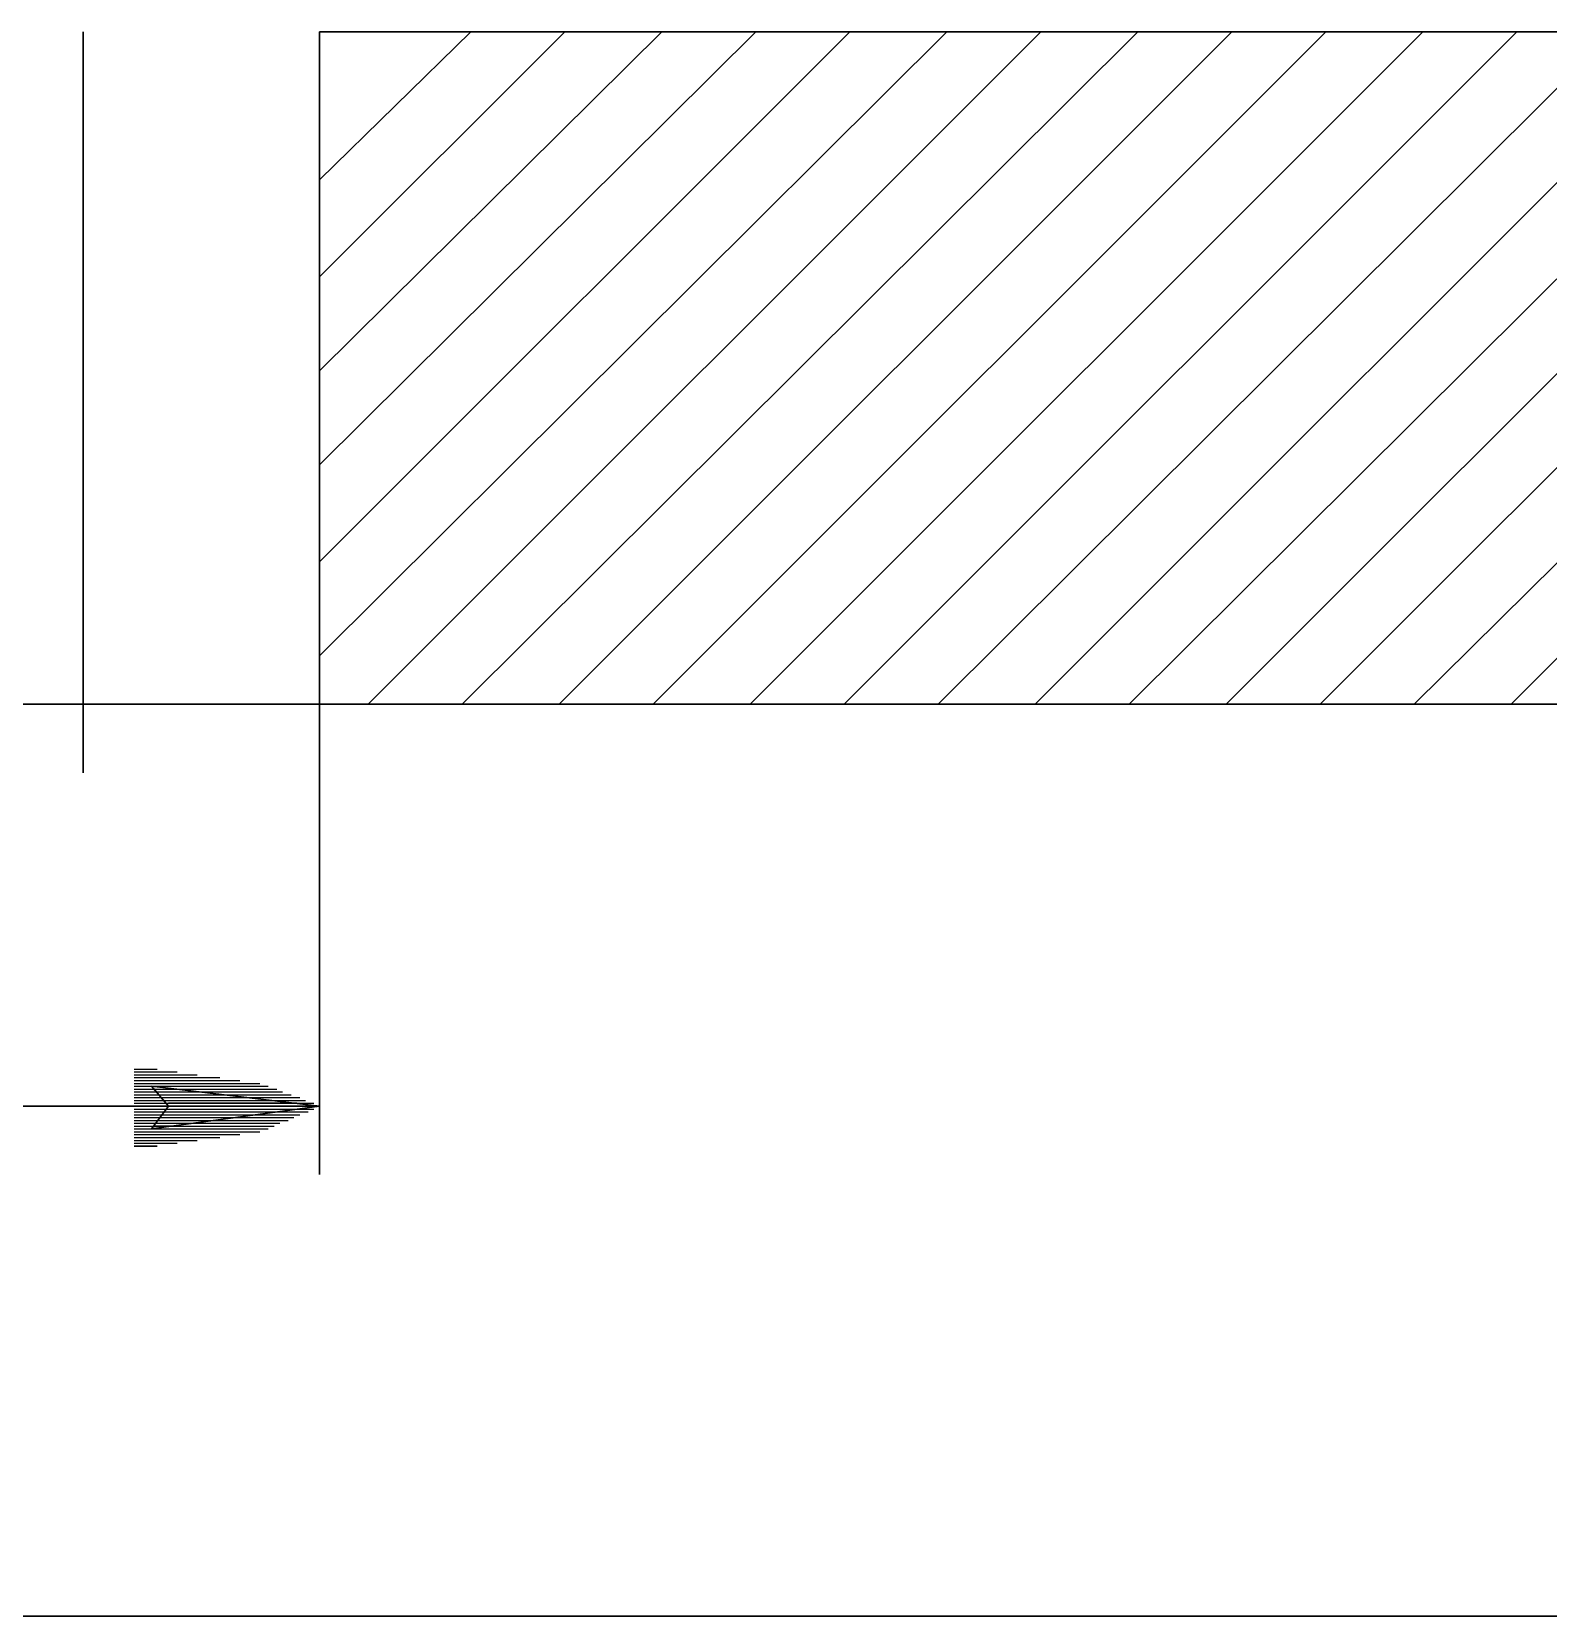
# Model space of a CAD drawing. Extents: x 1 to 210, y 1 to 298.
# Drawn here: x 115.06 to 160.1, y 128.69 to 175.77 of the extents above; entities that cross this region are included whole.
import ezdxf

# ---------------------------------------------------------------- set-up
doc = ezdxf.new("R2010")
doc.units = 0

msp = doc.modelspace()

# ---------------------------------------------------------------- linework, layer by layer
at = {"layer": 'P01889'}
msp.add_lwpolyline([(123.613331, 155.786658), (123.613331, 175.767997), (123.613331, 155.786658)], dxfattribs=at)
at = {"layer": 'P01890'}
msp.add_lwpolyline([(164.591999, 155.786658), (123.613331, 155.786658), (164.591999, 155.786658)], dxfattribs=at)
at = {"layer": 'P01901'}
msp.add_lwpolyline([(164.591999, 175.767997), (123.613331, 175.767997), (164.591999, 175.767997)], dxfattribs=at)
at = {"layer": 'P01907'}
msp.add_lwpolyline([(116.585993, 155.786658), (109.474003, 155.786658), (116.585993, 155.786658)], dxfattribs=at)
at = {"layer": 'P01908'}
msp.add_lwpolyline([(123.613331, 155.786658), (116.585993, 155.786658), (123.613331, 155.786658)], dxfattribs=at)
at = {"layer": 'P01909'}
msp.add_lwpolyline([(116.585993, 155.786658), (116.585993, 175.767997), (116.585993, 155.786658)], dxfattribs=at)
at = {"layer": 'P01923'}
msp.add_lwpolyline([(159.004, 155.786658), (164.591999, 161.374657), (159.004, 155.786658)], dxfattribs=at)
at = {"layer": 'P01926'}
msp.add_lwpolyline([(156.125332, 155.786658), (164.591999, 164.168661), (156.125332, 155.786658)], dxfattribs=at)
at = {"layer": 'P01927'}
msp.add_lwpolyline([(153.331328, 155.786658), (164.591999, 167.047329), (153.331328, 155.786658)], dxfattribs=at)
at = {"layer": 'P01930'}
msp.add_lwpolyline([(150.537334, 155.786658), (164.591999, 169.841323), (150.537334, 155.786658)], dxfattribs=at)
at = {"layer": 'P01931'}
msp.add_lwpolyline([(147.658666, 155.786658), (164.591999, 172.635328), (147.658666, 155.786658)], dxfattribs=at)
at = {"layer": 'P01932'}
msp.add_lwpolyline([(144.864661, 155.786658), (164.591999, 175.513996), (144.864661, 155.786658)], dxfattribs=at)
at = {"layer": 'P01933'}
msp.add_lwpolyline([(141.985993, 155.786658), (162.051995, 175.767997), (141.985993, 155.786658)], dxfattribs=at)
at = {"layer": 'P01934'}
msp.add_lwpolyline([(139.191999, 155.786658), (159.173327, 175.767997), (139.191999, 155.786658)], dxfattribs=at)
at = {"layer": 'P01935'}
msp.add_lwpolyline([(136.397994, 155.786658), (156.379333, 175.767997), (136.397994, 155.786658)], dxfattribs=at)
at = {"layer": 'P01936'}
msp.add_lwpolyline([(133.519326, 155.786658), (153.500665, 175.767997), (133.519326, 155.786658)], dxfattribs=at)
at = {"layer": 'P01937'}
msp.add_lwpolyline([(130.725332, 155.786658), (150.70666, 175.767997), (130.725332, 155.786658)], dxfattribs=at)
at = {"layer": 'P01938'}
msp.add_lwpolyline([(127.846665, 155.786658), (147.912666, 175.767997), (127.846665, 155.786658)], dxfattribs=at)
at = {"layer": 'P01939'}
msp.add_lwpolyline([(125.05266, 155.786658), (145.033998, 175.767997), (125.05266, 155.786658)], dxfattribs=at)
at = {"layer": 'P01940'}
msp.add_lwpolyline([(123.613331, 157.225997), (142.239994, 175.767997), (123.613331, 157.225997)], dxfattribs=at)
at = {"layer": 'P01941'}
msp.add_lwpolyline([(123.613331, 160.019991), (139.361326, 175.767997), (123.613331, 160.019991)], dxfattribs=at)
at = {"layer": 'P01942'}
msp.add_lwpolyline([(123.613331, 162.898659), (136.567332, 175.767997), (123.613331, 162.898659)], dxfattribs=at)
at = {"layer": 'P01943'}
msp.add_lwpolyline([(123.613331, 165.692664), (133.773327, 175.767997), (123.613331, 165.692664)], dxfattribs=at)
at = {"layer": 'P01944'}
msp.add_lwpolyline([(123.613331, 168.486658), (130.894659, 175.767997), (123.613331, 168.486658)], dxfattribs=at)
at = {"layer": 'P01946'}
msp.add_lwpolyline([(123.613331, 171.365326), (128.100665, 175.767997), (123.613331, 171.365326)], dxfattribs=at)
at = {"layer": 'P01985'}
msp.add_lwpolyline([(159.004, 155.786658), (164.591999, 161.374657), (159.004, 155.786658)], dxfattribs=at)
at = {"layer": 'P01988'}
msp.add_lwpolyline([(156.125332, 155.786658), (164.591999, 164.168661), (156.125332, 155.786658)], dxfattribs=at)
at = {"layer": 'P01989'}
msp.add_lwpolyline([(153.331328, 155.786658), (164.591999, 167.047329), (153.331328, 155.786658)], dxfattribs=at)
at = {"layer": 'P01992'}
msp.add_lwpolyline([(150.537334, 155.786658), (164.591999, 169.841323), (150.537334, 155.786658)], dxfattribs=at)
at = {"layer": 'P01993'}
msp.add_lwpolyline([(147.658666, 155.786658), (164.591999, 172.635328), (147.658666, 155.786658)], dxfattribs=at)
at = {"layer": 'P01994'}
msp.add_lwpolyline([(144.864661, 155.786658), (164.591999, 175.513996), (144.864661, 155.786658)], dxfattribs=at)
at = {"layer": 'P01995'}
msp.add_lwpolyline([(141.985993, 155.786658), (162.051995, 175.767997), (141.985993, 155.786658)], dxfattribs=at)
at = {"layer": 'P01996'}
msp.add_lwpolyline([(139.191999, 155.786658), (159.173327, 175.767997), (139.191999, 155.786658)], dxfattribs=at)
at = {"layer": 'P01997'}
msp.add_lwpolyline([(136.397994, 155.786658), (156.379333, 175.767997), (136.397994, 155.786658)], dxfattribs=at)
at = {"layer": 'P01998'}
msp.add_lwpolyline([(133.519326, 155.786658), (153.500665, 175.767997), (133.519326, 155.786658)], dxfattribs=at)
at = {"layer": 'P01999'}
msp.add_lwpolyline([(130.725332, 155.786658), (150.70666, 175.767997), (130.725332, 155.786658)], dxfattribs=at)
at = {"layer": 'P02000'}
msp.add_lwpolyline([(127.846665, 155.786658), (147.912666, 175.767997), (127.846665, 155.786658)], dxfattribs=at)
at = {"layer": 'P02001'}
msp.add_lwpolyline([(125.05266, 155.786658), (145.033998, 175.767997), (125.05266, 155.786658)], dxfattribs=at)
at = {"layer": 'P02002'}
msp.add_lwpolyline([(123.613331, 157.225997), (142.239994, 175.767997), (123.613331, 157.225997)], dxfattribs=at)
at = {"layer": 'P02003'}
msp.add_lwpolyline([(123.613331, 160.019991), (139.361326, 175.767997), (123.613331, 160.019991)], dxfattribs=at)
at = {"layer": 'P02004'}
msp.add_lwpolyline([(123.613331, 162.898659), (136.567332, 175.767997), (123.613331, 162.898659)], dxfattribs=at)
at = {"layer": 'P02005'}
msp.add_lwpolyline([(123.613331, 165.692664), (133.773327, 175.767997), (123.613331, 165.692664)], dxfattribs=at)
at = {"layer": 'P02006'}
msp.add_lwpolyline([(123.613331, 168.486658), (130.894659, 175.767997), (123.613331, 168.486658)], dxfattribs=at)
at = {"layer": 'P02008'}
msp.add_lwpolyline([(123.613331, 171.365326), (128.100665, 175.767997), (123.613331, 171.365326)], dxfattribs=at)
at = {"layer": 'P02040'}
msp.add_lwpolyline([(116.585993, 172.804665), (116.585993, 153.754665), (116.585993, 172.804665)], dxfattribs=at)
at = {"layer": 'P02055'}
msp.add_lwpolyline([(123.613331, 155.786658), (123.613331, 141.816667), (123.613331, 155.786658)], dxfattribs=at)
at = {"layer": 'P02449'}
msp.add_lwpolyline([(61.552665, 128.693329), (171.534663, 128.693329), (61.552665, 128.693329)], dxfattribs=at)
at = {"layer": 'P02686'}
msp.add_lwpolyline([(118.109996, 144.949324), (118.787334, 144.949324)], dxfattribs=at)
at = {"layer": 'P02687'}
msp.add_lwpolyline([(118.109996, 144.864661), (119.379998, 144.864661)], dxfattribs=at)
at = {"layer": 'P02688'}
msp.add_lwpolyline([(118.109996, 144.779998), (119.972662, 144.779998)], dxfattribs=at)
at = {"layer": 'P02689'}
msp.add_lwpolyline([(118.109996, 144.695324), (120.65, 144.695324)], dxfattribs=at)
at = {"layer": 'P02690'}
msp.add_lwpolyline([(118.109996, 144.610661), (121.242664, 144.610661)], dxfattribs=at)
at = {"layer": 'P02691'}
msp.add_lwpolyline([(118.109996, 144.525997), (121.835328, 144.525997)], dxfattribs=at)
at = {"layer": 'P02692'}
msp.add_lwpolyline([(118.109996, 144.441334), (122.089329, 144.441334)], dxfattribs=at)
at = {"layer": 'P02693'}
msp.add_lwpolyline([(118.109996, 144.35666), (122.343329, 144.35666)], dxfattribs=at)
at = {"layer": 'P02694'}
msp.add_lwpolyline([(118.109996, 144.271997), (122.512666, 144.271997)], dxfattribs=at)
at = {"layer": 'P02695'}
msp.add_lwpolyline([(118.109996, 144.187334), (122.766667, 144.187334)], dxfattribs=at)
at = {"layer": 'P02696'}
msp.add_lwpolyline([(118.109996, 144.10266), (123.020667, 144.10266)], dxfattribs=at)
at = {"layer": 'P02697'}
msp.add_lwpolyline([(118.109996, 144.017997), (123.189994, 144.017997)], dxfattribs=at)
at = {"layer": 'P02698'}
msp.add_lwpolyline([(118.109996, 143.933333), (123.443994, 143.933333)], dxfattribs=at)
at = {"layer": 'P02699'}
msp.add_lwpolyline([(118.109996, 143.848659), (123.613331, 143.848659)], dxfattribs=at)
at = {"layer": 'P02700'}
msp.add_lwpolyline([(118.109996, 143.763996), (123.443994, 143.763996)], dxfattribs=at)
at = {"layer": 'P02701'}
msp.add_lwpolyline([(118.109996, 143.679333), (123.274668, 143.679333)], dxfattribs=at)
at = {"layer": 'P02702'}
msp.add_lwpolyline([(118.109996, 143.594659), (123.020667, 143.594659)], dxfattribs=at)
at = {"layer": 'P02703'}
msp.add_lwpolyline([(118.109996, 143.509996), (122.85133, 143.509996)], dxfattribs=at)
at = {"layer": 'P02704'}
msp.add_lwpolyline([(118.109996, 143.425332), (122.681993, 143.425332)], dxfattribs=at)
at = {"layer": 'P02705'}
msp.add_lwpolyline([(118.109996, 143.340658), (122.427992, 143.340658)], dxfattribs=at)
at = {"layer": 'P02706'}
msp.add_lwpolyline([(118.109996, 143.255995), (122.258666, 143.255995)], dxfattribs=at)
at = {"layer": 'P02707'}
msp.add_lwpolyline([(118.109996, 143.171332), (122.089329, 143.171332)], dxfattribs=at)
at = {"layer": 'P02708'}
msp.add_lwpolyline([(118.109996, 143.086658), (121.835328, 143.086658)], dxfattribs=at)
at = {"layer": 'P02709'}
msp.add_lwpolyline([(118.109996, 143.001995), (121.242664, 143.001995)], dxfattribs=at)
at = {"layer": 'P02710'}
msp.add_lwpolyline([(118.109996, 142.917332), (120.65, 142.917332)], dxfattribs=at)
at = {"layer": 'P02711'}
msp.add_lwpolyline([(118.109996, 142.832658), (119.972662, 142.832658)], dxfattribs=at)
at = {"layer": 'P02712'}
msp.add_lwpolyline([(118.109996, 142.747994), (119.379998, 142.747994)], dxfattribs=at)
at = {"layer": 'P02713'}
msp.add_lwpolyline([(118.109996, 142.663331), (118.787334, 142.663331), (118.109996, 142.663331)], dxfattribs=at)
at = {"layer": 'P02714'}
msp.add_lwpolyline([(123.613331, 143.848659), (118.617997, 143.171332), (123.613331, 143.848659)], dxfattribs=at)
at = {"layer": 'P02715'}
msp.add_lwpolyline([(118.617997, 143.171332), (119.125997, 143.848659), (118.617997, 143.171332)], dxfattribs=at)
at = {"layer": 'P02716'}
msp.add_lwpolyline([(119.125997, 143.848659), (118.617997, 144.441334), (119.125997, 143.848659)], dxfattribs=at)
at = {"layer": 'P02717'}
msp.add_lwpolyline([(118.617997, 144.441334), (123.613331, 143.848659), (118.617997, 144.441334)], dxfattribs=at)
at = {"layer": 'P02718'}
msp.add_lwpolyline([(119.125997, 143.848659), (123.613331, 143.848659)], dxfattribs=at)
at = {"layer": 'P02719'}
msp.add_lwpolyline([(119.125997, 143.763996), (123.020667, 143.763996)], dxfattribs=at)
at = {"layer": 'P02720'}
msp.add_lwpolyline([(119.041334, 143.679333), (122.427992, 143.679333)], dxfattribs=at)
at = {"layer": 'P02721'}
msp.add_lwpolyline([(118.95666, 143.594659), (121.750665, 143.594659)], dxfattribs=at)
at = {"layer": 'P02722'}
msp.add_lwpolyline([(118.871997, 143.509996), (121.158001, 143.509996)], dxfattribs=at)
at = {"layer": 'P02723'}
msp.add_lwpolyline([(118.871997, 143.425332), (120.565326, 143.425332)], dxfattribs=at)
at = {"layer": 'P02724'}
msp.add_lwpolyline([(118.787334, 143.340658), (119.887999, 143.340658)], dxfattribs=at)
at = {"layer": 'P02725'}
msp.add_lwpolyline([(118.70266, 143.255995), (119.295335, 143.255995), (118.70266, 143.255995)], dxfattribs=at)
at = {"layer": 'P02726'}
msp.add_lwpolyline([(118.70266, 144.35666), (119.379998, 144.35666)], dxfattribs=at)
at = {"layer": 'P02727'}
msp.add_lwpolyline([(118.787334, 144.271997), (120.057336, 144.271997)], dxfattribs=at)
at = {"layer": 'P02728'}
msp.add_lwpolyline([(118.871997, 144.187334), (120.819326, 144.187334)], dxfattribs=at)
at = {"layer": 'P02729'}
msp.add_lwpolyline([(118.95666, 144.10266), (121.496665, 144.10266)], dxfattribs=at)
at = {"layer": 'P02730'}
msp.add_lwpolyline([(119.041334, 144.017997), (122.258666, 144.017997)], dxfattribs=at)
at = {"layer": 'P02731'}
msp.add_lwpolyline([(119.125997, 143.933333), (122.935993, 143.933333), (119.125997, 143.933333)], dxfattribs=at)
at = {"layer": 'P02732'}
msp.add_lwpolyline([(109.474003, 143.848659), (123.613331, 143.848659), (109.474003, 143.848659)], dxfattribs=at)

doc.saveas('drawing.dxf')
